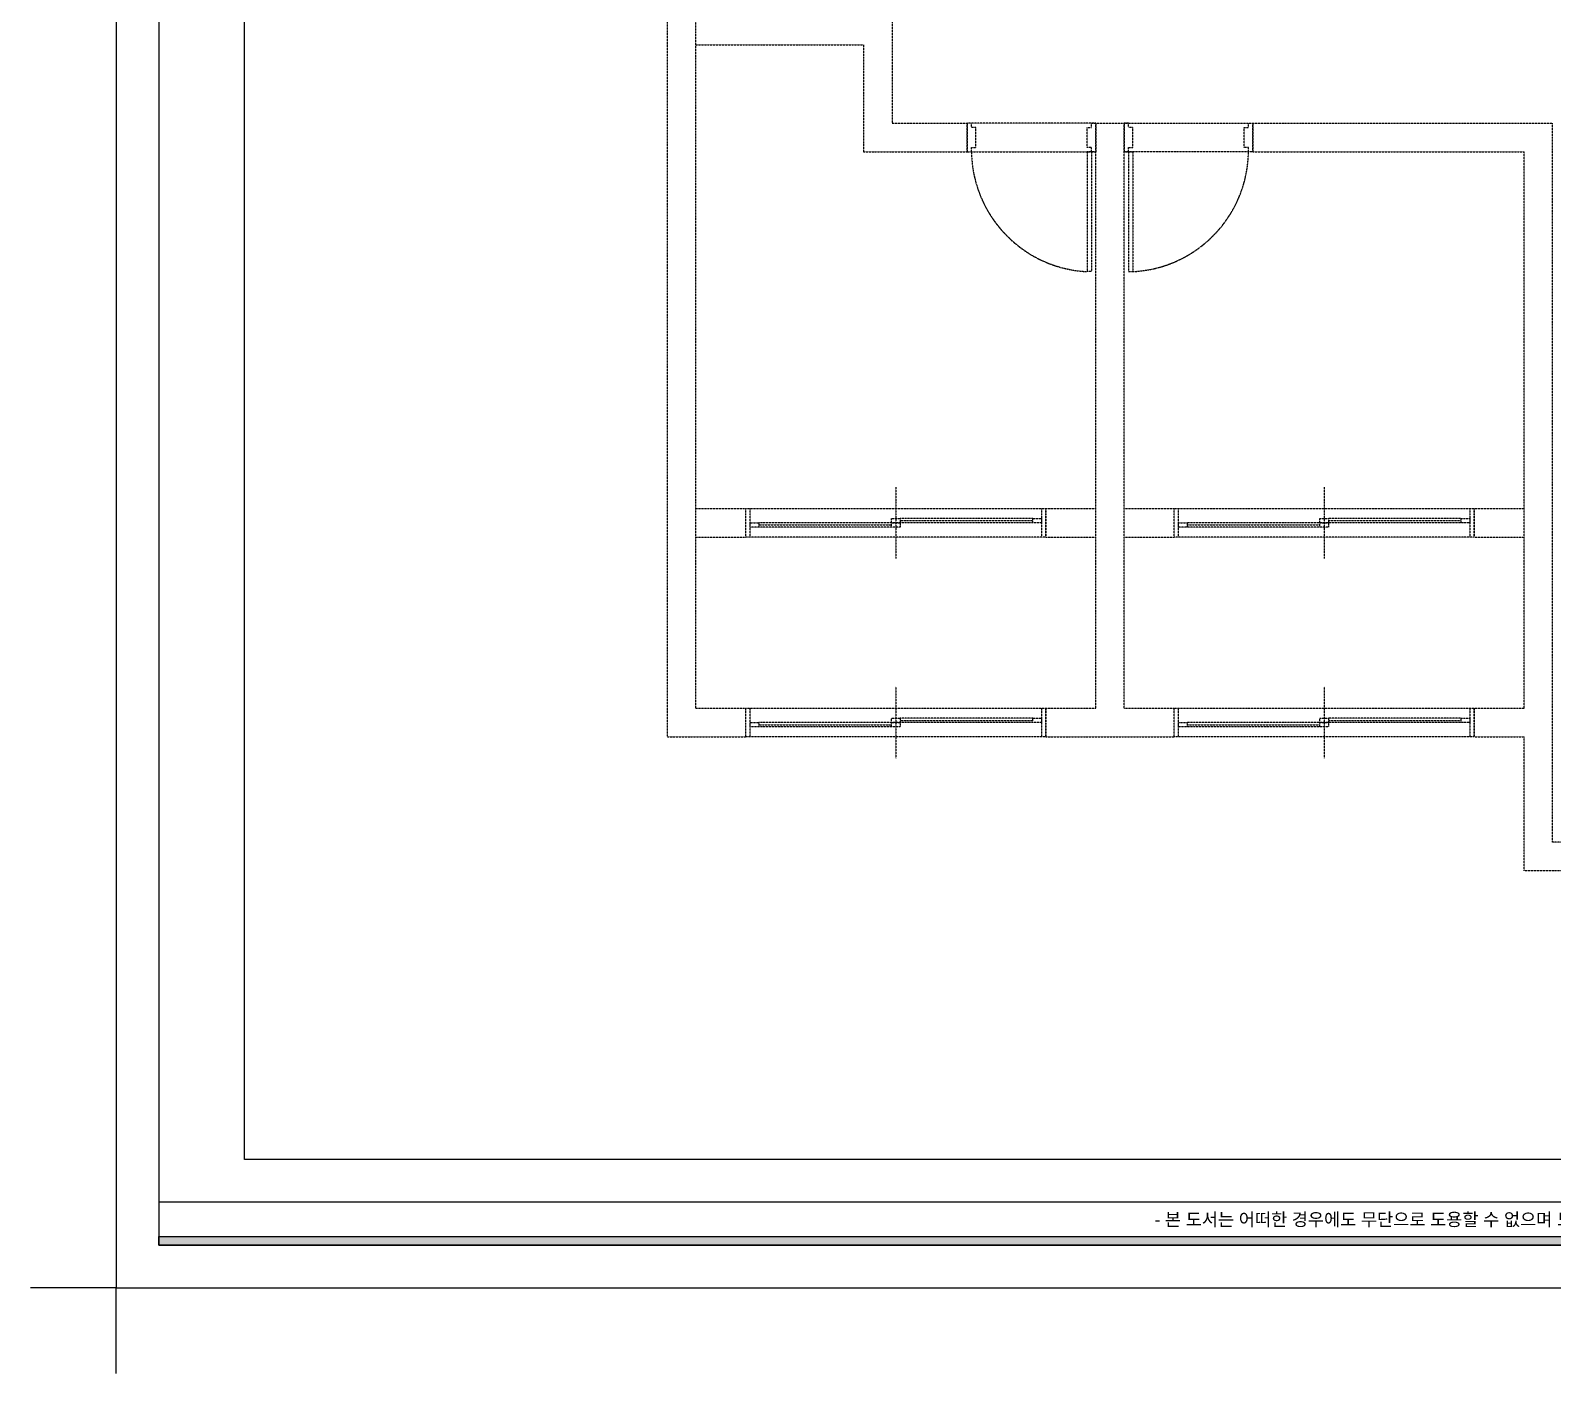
# Model space of a CAD drawing. Header units: millimetres. Extents: x 217202 to 745838, y -6815 to 171372.
# Drawn here: x 324481 to 335143, y 57230 to 66641 of the extents above; entities that cross this region are included whole.
import ezdxf
from ezdxf.enums import TextEntityAlignment as Align

# ---------------------------------------------------------------- set-up
doc = ezdxf.new("R2010")
doc.units = ezdxf.units.MM
doc.linetypes.add('DASHED', pattern=[0.75, 0.5, -0.25])
doc.layers.get('DEFPOINTS').update_dxf_attribs({"color": 248})
for name, color, linetype in [('FORM(YOURNAME)-1', 1, 'Continuous'), ('FORM(YOURNAME)-11', 1, 'Continuous'), ('FUR', 8, 'DASHED')]:
    doc.layers.add(name, color=color, linetype=linetype)
doc.styles.add('YOURNAME', font='HY울릉도M.TTF')

# ---------------------------------------------------------------- blocks, each defined once
blk = doc.blocks.new('FORM-ELEVATION')
at = {"layer": 'FORM(YOURNAME)-11'}
h = blk.add_hatch(color=256, dxfattribs=at)
h.dxf.hatch_style = 1
h.paths.add_polyline_path([(-10309, 35708), (71691, 35708), (71691, 35508), (-10309, 35508)])
h.paths.add_polyline_path([(-10309, -21492), (71691, -21492), (71691, -21692), (-10309, -21692)])
at = {"layer": 'DEFPOINTS', "color": 158}
blk.add_line((62481, -20692), (-10309, -20692), dxfattribs=at)
for points in [[(-10309, -21692), (71691, -21692), (71691, 35708), (-10309, 35708)], [(-8309, 33708), (61071, 33708), (61071, -19692), (-8309, -19692)]]:
    blk.add_lwpolyline(points, close=True, dxfattribs=at)
at = {"layer": 'DEFPOINTS', "color": 1}
blk.add_lwpolyline([(-11309, -24692), (-11309, -22692), (-13309, -22692)], dxfattribs=at)
at = {"layer": 'FORM(YOURNAME)-11', "color": 250}
blk.add_lwpolyline([(-11309, -22692), (72691, -22692), (72691, 36708), (-11309, 36708)], close=True, dxfattribs=at)
at = {"layer": 'FORM(YOURNAME)-11'}
blk.add_lwpolyline([(-10309, -21492), (71691, -21492), (71691, -21692), (-10309, -21692)], close=True, dxfattribs=at)
at = {"layer": 'FORM(YOURNAME)-11', "color": 1, "style": 'YOURNAME'}
blk.add_text("- 본 도서는 어떠한 경우에도 무단으로 도용할 수 없으며 도용시 '지적재산권' 보호에 관한 법률에 의거, 법적 분쟁이 발생합니다.  또한 본 도서에 관한 모든 저작권은 당사에 있습니다. -", height=300, dxfattribs=at).set_placement((28146, -21092), align=Align.MIDDLE_CENTER)
at = {"layer": 'FORM(YOURNAME)-11', "color": 3, "style": 'YOURNAME'}
for tag, height, p in [('1', 450, (71041, -1219)), ('2', 450, (71041, -1863)), ('3', 450, (71041, -3150)), ('4', 450, (71041, -5081)), ('5', 515, (71041, -7398)), ('6', 515, (71041, -9650)), ('7', 515, (71041, -11903)), ('8', 515, (71041, -14155)), ('9', 515, (71041, -16408)), ('10', 515, (66791, -18596)), ('11', 515, (71041, -18660)), ('12', 515, (66791, -20848)), ('13', 515, (71041, -20848))]:
    blk.add_attdef(tag, text='', height=height, dxfattribs=at).set_placement(p, align=Align.MIDDLE_RIGHT)

msp = doc.modelspace()

# ---------------------------------------------------------------- linework, layer by layer
at = {"layer": 'FUR'}
for p, q in [((328942.7, 61691.2), (328942.7, 69215.3)), ((329142.7, 61891.2), (329142.7, 67190.8)), ((330515.8, 67190.8), (330515.8, 65990.8)), ((329142.7, 66541.2), (330316.3, 66541.2)), ((330316.3, 66541.2), (330316.3, 65791.2)), ((330515.8, 65990.8), (331042.7, 65990.8)), ((331042.7, 65791.2), (331042.7, 65990.8)), ((331942.7, 65990.8), (331042.7, 65990.8)), ((331942.7, 61891.2), (331942.7, 65990.8)), ((331942.7, 65990.8), (332142.7, 65990.8)), ((332142.7, 61891.2), (332142.7, 65990.8)), ((332142.7, 65990.8), (333042.7, 65990.8)), ((333042.7, 65791.2), (333042.7, 65990.8)), ((333042.7, 65990.8), (335142.7, 65990.8)), ((335142.7, 60952.9), (335142.7, 65990.8)), ((330316.3, 65791.2), (331042.7, 65791.2)), ((331042.7, 65790.8), (331942.7, 65790.8)), ((331882.7, 65790.8), (331882.7, 64950.8)), ((331912.7, 65790.8), (331882.7, 65790.8)), ((331912.7, 65790.8), (331912.7, 64950.8)), ((333042.7, 65790.8), (332142.7, 65790.8)), ((332172.7, 65790.8), (332202.7, 65790.8)), ((332172.7, 65790.8), (332172.7, 64950.8)), ((332202.7, 65790.8), (332202.7, 64950.8)), ((333042.7, 65791.2), (334942.7, 65791.2)), ((334942.7, 61891.2), (334942.7, 65791.2)), ((331912.7, 64950.8), (331882.7, 64950.8)), ((332172.7, 64950.8), (332202.7, 64950.8)), ((330542.7, 63441.2), (330542.7, 62941.2)), ((333542.7, 63441.2), (333542.7, 62941.2)), ((329142.7, 63291.2), (329492.7, 63291.2)), ((329492.7, 63091.2), (329492.7, 63291.2)), ((329492.7, 63291.2), (331592.7, 63291.2)), ((329492.7, 63091.2), (329492.7, 63291.2)), ((329522.7, 63091.2), (329522.7, 63291.2)), ((331562.7, 63291.2), (331562.7, 63091.2)), ((331592.7, 63291.2), (331942.7, 63291.2)), ((331592.7, 63091.2), (331592.7, 63291.2)), ((331592.7, 63291.2), (331592.7, 63091.2)), ((332142.7, 63291.2), (332492.7, 63291.2)), ((332492.7, 63091.2), (332492.7, 63291.2)), ((332492.7, 63291.2), (334592.7, 63291.2)), ((332492.7, 63091.2), (332492.7, 63291.2)), ((332522.7, 63091.2), (332522.7, 63291.2)), ((334562.7, 63291.2), (334562.7, 63091.2)), ((334592.7, 63291.2), (334942.7, 63291.2)), ((334592.7, 63091.2), (334592.7, 63291.2)), ((334592.7, 63291.2), (334592.7, 63091.2)), ((330512.7, 63191.2), (329582.7, 63191.2)), ((329582.7, 63176.2), (330512.7, 63176.2)), ((330512.7, 63161.2), (329582.7, 63161.2)), ((331502.7, 63221.2), (330572.7, 63221.2)), ((330572.7, 63206.2), (331502.7, 63206.2)), ((331502.7, 63191.2), (330572.7, 63191.2)), ((333512.7, 63191.2), (332582.7, 63191.2)), ((332582.7, 63176.2), (333512.7, 63176.2)), ((333512.7, 63161.2), (332582.7, 63161.2)), ((334502.7, 63221.2), (333572.7, 63221.2)), ((333572.7, 63206.2), (334502.7, 63206.2)), ((334502.7, 63191.2), (333572.7, 63191.2)), ((329142.7, 63091.2), (329492.7, 63091.2)), ((331592.7, 63091.2), (329492.7, 63091.2)), ((331592.7, 63091.2), (331942.7, 63091.2)), ((332142.7, 63091.2), (332492.7, 63091.2)), ((334592.7, 63091.2), (332492.7, 63091.2)), ((334592.7, 63091.2), (334942.7, 63091.2)), ((330542.7, 62041.2), (330542.7, 61541.2)), ((333542.7, 62041.2), (333542.7, 61541.2)), ((329142.7, 61891.2), (329492.7, 61891.2)), ((329492.7, 61691.2), (329492.7, 61891.2)), ((329492.7, 61891.2), (331592.7, 61891.2)), ((329492.7, 61691.2), (329492.7, 61891.2)), ((329522.7, 61691.2), (329522.7, 61891.2)), ((331562.7, 61891.2), (331562.7, 61691.2)), ((331592.7, 61691.2), (331592.7, 61891.2)), ((331592.7, 61891.2), (331942.7, 61891.2)), ((331592.7, 61891.2), (331592.7, 61691.2)), ((332142.7, 61891.2), (332492.7, 61891.2)), ((332492.7, 61691.2), (332492.7, 61891.2)), ((332492.7, 61891.2), (334592.7, 61891.2)), ((332492.7, 61691.2), (332492.7, 61891.2)), ((332522.7, 61691.2), (332522.7, 61891.2)), ((334562.7, 61891.2), (334562.7, 61691.2)), ((334592.7, 61691.2), (334592.7, 61891.2)), ((334592.7, 61891.2), (334942.7, 61891.2)), ((334592.7, 61891.2), (334592.7, 61691.2)), ((330512.7, 61791.2), (329582.7, 61791.2)), ((329582.7, 61776.2), (330512.7, 61776.2)), ((330512.7, 61761.2), (329582.7, 61761.2)), ((331502.7, 61821.2), (330572.7, 61821.2)), ((330572.7, 61806.2), (331502.7, 61806.2)), ((331502.7, 61791.2), (330572.7, 61791.2)), ((333512.7, 61791.2), (332582.7, 61791.2)), ((332582.7, 61776.2), (333512.7, 61776.2)), ((333512.7, 61761.2), (332582.7, 61761.2)), ((334502.7, 61821.2), (333572.7, 61821.2)), ((333572.7, 61806.2), (334502.7, 61806.2)), ((334502.7, 61791.2), (333572.7, 61791.2)), ((328942.7, 61691.2), (329492.7, 61691.2)), ((331592.7, 61691.2), (329492.7, 61691.2)), ((331592.7, 61691.2), (332492.7, 61691.2)), ((334592.7, 61691.2), (332492.7, 61691.2)), ((334592.7, 61691.2), (334942.7, 61691.2)), ((334942.7, 60753.4), (334942.7, 61691.2)), ((335572.7, 60952.9), (335142.7, 60952.9)), ((335572.7, 60753.4), (334942.7, 60753.4))]:
    msp.add_line(p, q, dxfattribs=at)
for points in [[(331042.7, 65790.8), (331072.7, 65790.8), (331072.7, 65820.8), (331102.7, 65820.8), (331102.7, 65960.8), (331072.7, 65960.8), (331072.7, 65990.8), (331042.7, 65990.8), (331042.7, 65790.8)], [(331942.7, 65790.8), (331912.7, 65790.8), (331912.7, 65820.8), (331882.7, 65820.8), (331882.7, 65960.8), (331912.7, 65960.8), (331912.7, 65990.8), (331942.7, 65990.8), (331942.7, 65790.8)], [(332142.7, 65790.8), (332172.7, 65790.8), (332172.7, 65820.8), (332202.7, 65820.8), (332202.7, 65960.8), (332172.7, 65960.8), (332172.7, 65990.8), (332142.7, 65990.8), (332142.7, 65790.8)], [(333042.7, 65790.8), (333012.7, 65790.8), (333012.7, 65820.8), (332982.7, 65820.8), (332982.7, 65960.8), (333012.7, 65960.8), (333012.7, 65990.8), (333042.7, 65990.8), (333042.7, 65790.8)]]:
    msp.add_lwpolyline(points, dxfattribs=at)
for points in [[(329522.7, 63161.2), (329522.7, 63191.2), (329582.7, 63191.2), (329582.7, 63161.2)], [(330512.7, 63191.2), (330512.7, 63221.2), (330572.7, 63221.2), (330572.7, 63191.2)], [(330512.7, 63161.2), (330512.7, 63191.2), (330572.7, 63191.2), (330572.7, 63161.2)], [(331502.7, 63191.2), (331502.7, 63221.2), (331562.7, 63221.2), (331562.7, 63191.2)], [(332522.7, 63161.2), (332522.7, 63191.2), (332582.7, 63191.2), (332582.7, 63161.2)], [(333512.7, 63191.2), (333512.7, 63221.2), (333572.7, 63221.2), (333572.7, 63191.2)], [(333512.7, 63161.2), (333512.7, 63191.2), (333572.7, 63191.2), (333572.7, 63161.2)], [(334502.7, 63191.2), (334502.7, 63221.2), (334562.7, 63221.2), (334562.7, 63191.2)], [(329522.7, 61761.2), (329522.7, 61791.2), (329582.7, 61791.2), (329582.7, 61761.2)], [(330512.7, 61791.2), (330512.7, 61821.2), (330572.7, 61821.2), (330572.7, 61791.2)], [(330512.7, 61761.2), (330512.7, 61791.2), (330572.7, 61791.2), (330572.7, 61761.2)], [(331502.7, 61791.2), (331502.7, 61821.2), (331562.7, 61821.2), (331562.7, 61791.2)], [(332522.7, 61761.2), (332522.7, 61791.2), (332582.7, 61791.2), (332582.7, 61761.2)], [(333512.7, 61791.2), (333512.7, 61821.2), (333572.7, 61821.2), (333572.7, 61791.2)], [(333512.7, 61761.2), (333512.7, 61791.2), (333572.7, 61791.2), (333572.7, 61761.2)], [(334502.7, 61791.2), (334502.7, 61821.2), (334562.7, 61821.2), (334562.7, 61791.2)]]:
    msp.add_lwpolyline(points, close=True, dxfattribs=at)
for centre, start, end in [((331925, 65802.7), 180.80402, 266.9832), ((332160.3, 65802.7), 273.0168, 359.19598)]:
    msp.add_arc(centre, 852.5, start, end, dxfattribs=at)

# ---------------------------------------------------------------- block references
at = {"layer": 'FORM(YOURNAME)-1', "xscale": 0.3, "yscale": 0.3, "zscale": 0.3}
msp.add_blockref('FORM-ELEVATION', (328473.4, 64637.5), dxfattribs=at)

doc.saveas('drawing.dxf')
